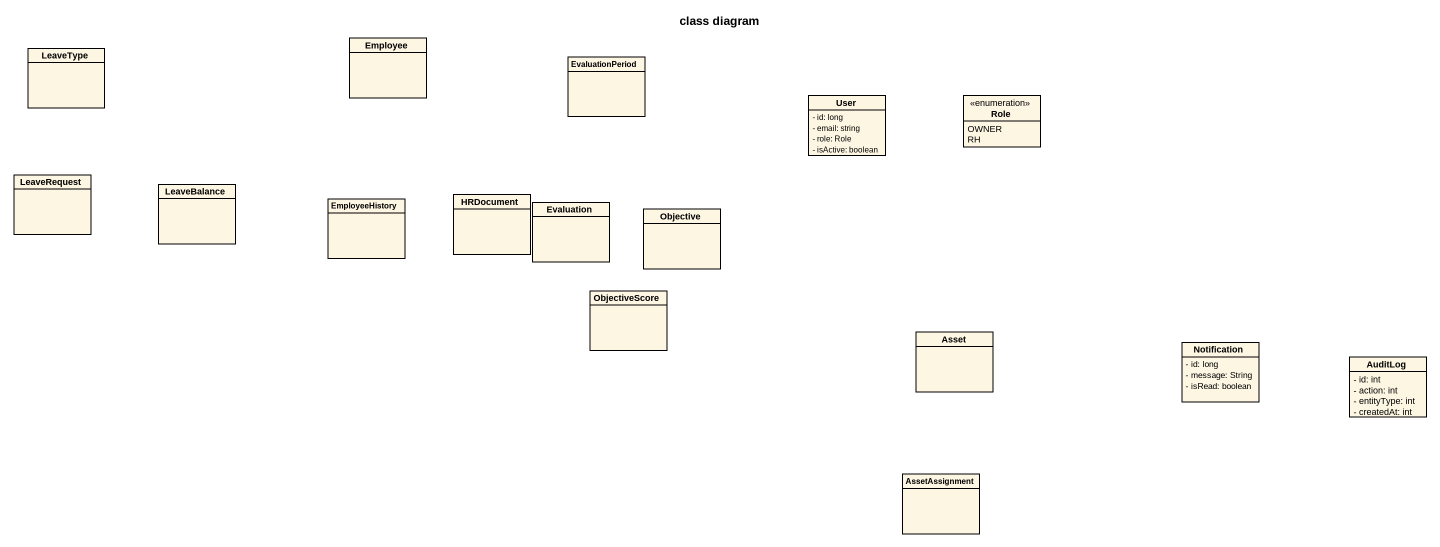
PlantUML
@startuml
title class diagram
hide circle
hide empty members
skinparam classAttributeIconSize 0
class LeaveType
class Employee
class EvaluationPeriod
class User {
  - id: long
  - email: string
  - role: Role
  - isActive: boolean
}
enum Role {
  OWNER
  RH
}
class LeaveRequest
class LeaveBalance
class EmployeeHistory
class HRDocument
class Evaluation
class Objective
class ObjectiveScore
class Asset
class Notification {
  - id: long
  - message: String
  - isRead: boolean
}
class AuditLog {
  - id: int
  - action: int
  - entityType: int
  - createdAt: int
}
class AssetAssignment
@enduml
